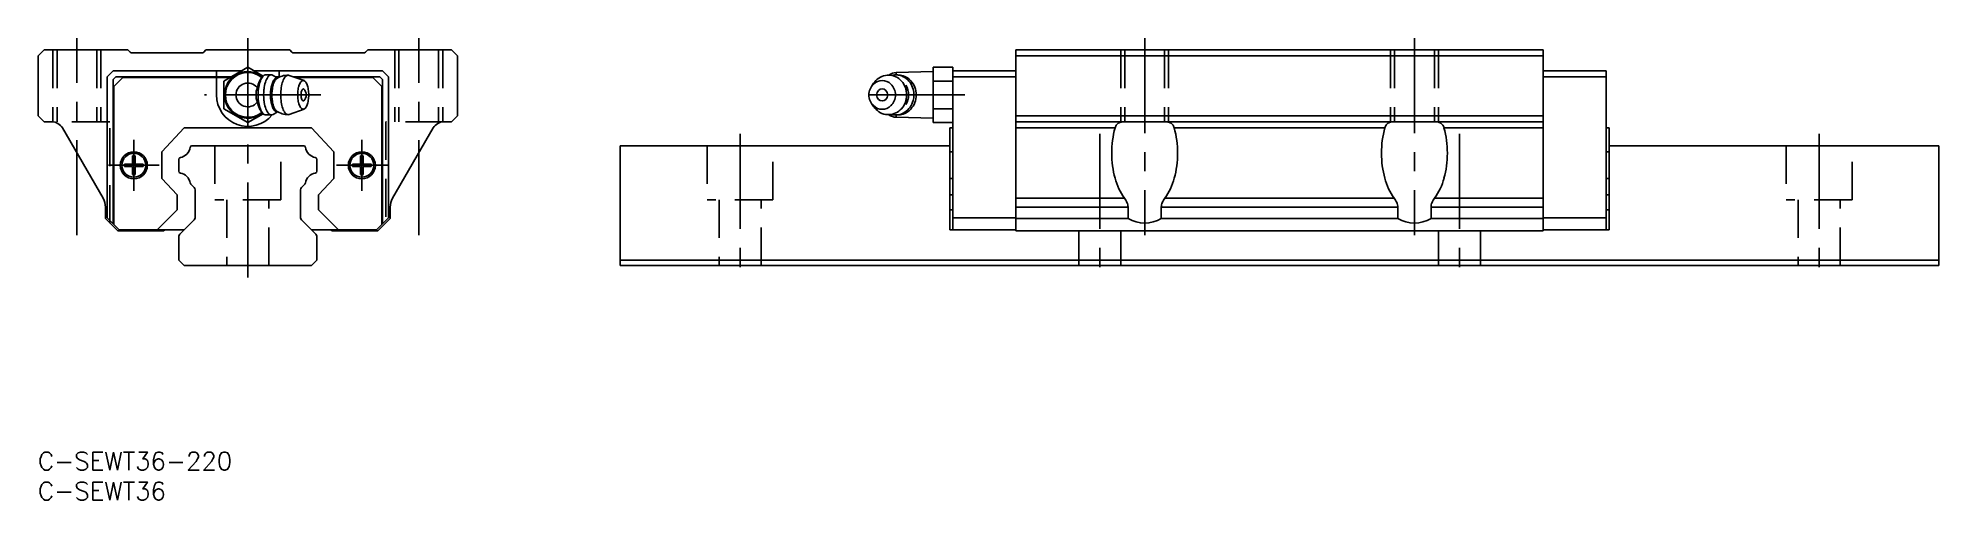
# Model space of a CAD drawing. Extents: x 0 to 317, y -8 to 69.
import ezdxf

# ---------------------------------------------------------------- set-up
doc = ezdxf.new("R2010")
doc.units = 0
doc.header["$LTSCALE"] = 0.5
doc.linetypes.add('CENTER', pattern=[50.8, 31.75, -6.35, 6.35, -6.35])
doc.linetypes.add('DASHED', pattern=[19.05, 12.7, -6.35])
doc.layers.get('0').update_dxf_attribs({"linetype": 'CONTINUOUS'})
doc.layers.add('CENTER', color=1, linetype='CENTER')
doc.styles.get("Standard").update_dxf_attribs({"font": 'txt.shx', "height": 3, "bigfont": 'bigfont.shx'})

# ---------------------------------------------------------------- blocks, each defined once
blk = doc.blocks.new('*U36')
at = {"color": 7, "linetype": 'CONTINUOUS'}
blk.add_text('C-SEWT36-220', height=3, dxfattribs=at).set_placement((0, -3))
blk = doc.blocks.new('*U37')
at = {"color": 7, "linetype": 'CONTINUOUS'}
blk.add_text('C-SEWT36', height=3, dxfattribs=at).set_placement((0, -8))

msp = doc.modelspace()

# ---------------------------------------------------------------- linework, layer by layer
at = {"color": 7, "linetype": 'CONTINUOUS'}
for p, q in [((1, 67.12), (0, 66.12)), ((15, 67.12), (1, 67.12)), ((15.35, 66.77), (15, 67.12)), ((27.29, 66.62), (15.71, 66.62)), ((28, 67.12), (27.65, 66.77)), ((42, 67.12), (28, 67.12)), ((42.35, 66.77), (42, 67.12)), ((54.29, 66.62), (42.71, 66.62)), ((55, 67.12), (54.65, 66.77)), ((69, 67.12), (55, 67.12)), ((70, 66.12), (69, 67.12)), ((163.1, 67.12), (251.1, 67.12)), ((163.1, 36.92), (163.1, 67.12)), ((251.1, 36.92), (251.1, 67.12)), ((0, 66.12), (0, 56.12)), ((12.55, 63.62), (11.55, 62.62)), ((33.93, 63.62), (12.55, 63.62)), ((29.75, 63.62), (29.75, 62.62)), ((35, 64.24), (31, 61.93)), ((37.55, 62.77), (35, 64.24)), ((57.45, 63.62), (36.07, 63.62)), ((40.25, 63.62), (40.25, 62.62)), ((58.45, 62.62), (57.45, 63.62)), ((70, 56.12), (70, 66.12)), ((149.3, 63.52), (143.15, 63.36)), ((152.6, 64.24), (149.3, 64.24)), ((149.3, 55), (149.3, 64.24)), ((152.6, 37.12), (152.6, 64.24)), ((152.6, 63.62), (163.1, 63.62)), ((163.1, 66.12), (251.1, 66.12)), ((261.6, 63.62), (251.1, 63.62)), ((261.6, 37.12), (261.6, 63.62)), ((11.55, 62.62), (11.55, 39.12)), ((12.96, 62.62), (12.55, 62.21)), ((12.55, 62.21), (12.55, 38.12)), ((12.65, 61.02), (14.15, 62.52)), ((12.65, 61.02), (12.65, 38.02)), ((32.2, 62.62), (12.96, 62.62)), ((32.02, 62.52), (14.15, 62.52)), ((29.75, 62.52), (29.75, 59.62)), ((31, 61.93), (31, 57.31)), ((37.29, 62.46), (37.52, 62.73)), ((38.93, 62.97), (38.05, 62.97)), ((39.95, 62.42), (39.22, 62.89)), ((40.32, 62.62), (39.64, 62.62)), ((40.12, 62.52), (39.79, 62.52)), ((39.95, 62.42), (39.85, 62.42)), ((41.92, 62.89), (44.37, 62)), ((57.04, 62.62), (42.66, 62.62)), ((55.85, 62.52), (42.93, 62.52)), ((55.85, 62.52), (57.35, 61.02)), ((57.45, 62.21), (57.04, 62.62)), ((57.35, 38.02), (57.35, 61.02)), ((57.45, 38.12), (57.45, 62.21)), ((58.45, 39.12), (58.45, 62.62)), ((139.39, 61.57), (139.03, 61.04)), ((143.39, 62.97), (143.01, 62.97)), ((143.15, 62.97), (143.15, 63.36)), ((152.6, 61.93), (149.3, 61.93)), ((152.6, 62.62), (163.1, 62.62)), ((261.6, 62.62), (251.1, 62.62)), ((31, 57.31), (35, 55)), ((41.92, 56.36), (44.37, 57.25)), ((139.03, 58.21), (139.39, 57.68)), ((152.6, 57.31), (149.3, 57.31)), ((0, 56.12), (1, 55.12)), ((1, 55.12), (2.33, 55.12)), ((4.06, 54.12), (10.85, 42.36)), ((20.65, 50.11), (24.39, 54.12)), ((24.39, 54.12), (45.61, 54.12)), ((35, 55), (37.55, 56.48)), ((37.29, 56.79), (37.52, 56.51)), ((38.05, 56.27), (38.93, 56.28)), ((39.95, 56.82), (39.22, 56.36)), ((39.85, 56.82), (39.95, 56.82)), ((45.61, 54.12), (49.35, 50.11)), ((59.15, 42.36), (65.94, 54.12)), ((67.67, 55.12), (69, 55.12)), ((69, 55.12), (70, 56.12)), ((143.01, 56.27), (143.4, 56.27)), ((143.15, 55.88), (143.15, 56.27)), ((143.15, 55.88), (149.3, 55.72)), ((152.6, 55), (149.3, 55)), ((152.6, 54.12), (152.1, 54.12)), ((152.1, 54.12), (152.1, 37.12)), ((163.1, 56.12), (251.1, 56.12)), ((163.1, 55.12), (251.1, 55.12)), ((163.1, 54.12), (179.67, 54.12)), ((189.53, 54.12), (224.67, 54.12)), ((234.53, 54.12), (251.1, 54.12)), ((261.6, 54.12), (262.1, 54.12)), ((262.1, 37.12), (262.1, 54.12)), ((25.68, 51.12), (44.32, 51.12)), ((97.1, 51.12), (152.1, 51.12)), ((97.1, 31.12), (97.1, 51.12)), ((262.1, 51.12), (317.1, 51.12)), ((317.1, 31.12), (317.1, 51.12)), ((14.42, 48.07), (15.78, 48.07)), ((15.78, 47.67), (14.42, 47.67)), ((15.78, 48.07), (15.78, 49.44)), ((15.78, 46.31), (15.78, 47.67)), ((16.18, 49.44), (16.18, 48.07)), ((16.18, 48.07), (17.54, 48.07)), ((17.54, 47.67), (16.18, 47.67)), ((16.18, 47.67), (16.18, 46.31)), ((20.65, 45.65), (20.65, 50.11)), ((23.5, 46.88), (23.5, 48.86)), ((46.5, 48.86), (46.5, 46.88)), ((49.35, 50.11), (49.35, 45.65)), ((52.46, 48.07), (53.82, 48.07)), ((53.82, 47.67), (52.46, 47.67)), ((53.82, 48.07), (53.82, 49.44)), ((53.82, 46.31), (53.82, 47.67)), ((54.22, 49.44), (54.22, 48.07)), ((54.22, 48.07), (55.58, 48.07)), ((55.58, 47.67), (54.22, 47.67)), ((54.22, 47.67), (54.22, 46.31)), ((152.6, 50.11), (152.1, 50.11)), ((261.6, 50.11), (262.1, 50.11)), ((23.2, 42.92), (20.65, 45.65)), ((26.05, 44.15), (25.47, 44.74)), ((44.53, 44.74), (43.95, 44.15)), ((49.35, 45.65), (46.8, 42.92)), ((152.6, 45.65), (152.1, 45.65)), ((261.6, 45.65), (262.1, 45.65)), ((23.2, 40.46), (23.2, 42.92)), ((26.2, 39.13), (26.2, 43.8)), ((43.8, 43.8), (43.8, 39.13)), ((46.8, 42.92), (46.8, 40.46)), ((152.6, 42.92), (152.1, 42.92)), ((163.1, 42.36), (181.23, 42.36)), ((187.97, 42.36), (226.23, 42.36)), ((232.97, 42.36), (251.1, 42.36)), ((261.6, 42.92), (262.1, 42.92)), ((11.25, 40.86), (11.25, 38.97)), ((11.25, 38.97), (13.3, 36.92)), ((11.55, 39.12), (13.55, 37.12)), ((19.87, 37.12), (23.2, 40.46)), ((26.05, 38.78), (23.65, 36.37)), ((46.35, 36.37), (43.95, 38.78)), ((46.8, 40.46), (50.13, 37.12)), ((56.45, 37.12), (58.45, 39.12)), ((56.7, 36.92), (58.75, 38.97)), ((58.75, 38.97), (58.75, 40.86)), ((152.6, 40.46), (152.1, 40.46)), ((152.6, 39.12), (163.1, 39.12)), ((163.1, 40.86), (181.83, 40.86)), ((163.1, 38.97), (181.83, 38.97)), ((181.83, 38.97), (181.83, 40.86)), ((187.37, 40.86), (187.37, 38.97)), ((187.37, 40.86), (226.83, 40.86)), ((187.37, 38.97), (226.83, 38.97)), ((226.83, 40.86), (226.83, 38.97)), ((232.37, 38.97), (232.37, 40.86)), ((232.37, 40.86), (251.1, 40.86)), ((232.37, 38.97), (251.1, 38.97)), ((261.6, 39.12), (251.1, 39.12)), ((261.6, 40.46), (262.1, 40.46)), ((13.3, 36.92), (20.94, 36.92)), ((24.4, 37.12), (13.55, 37.12)), ((20.94, 36.92), (21.14, 37.12)), ((23.5, 36.02), (23.5, 32.02)), ((56.45, 37.12), (45.6, 37.12)), ((46.5, 32.02), (46.5, 36.02)), ((48.86, 37.12), (49.06, 36.92)), ((49.06, 36.92), (56.7, 36.92)), ((163.05, 37.12), (152.1, 37.12)), ((163.05, 37.12), (163.05, 37.17)), ((163.05, 37.17), (163.1, 37.17)), ((163.1, 36.92), (251.1, 36.92)), ((251.1, 37.17), (251.15, 37.17)), ((251.15, 37.17), (251.15, 37.12)), ((262.1, 37.12), (251.15, 37.12)), ((23.5, 32.02), (24.4, 31.12)), ((45.6, 31.12), (46.5, 32.02)), ((97.1, 32.02), (317.1, 32.02)), ((24.4, 31.12), (45.6, 31.12)), ((97.1, 31.12), (317.1, 31.12))]:
    msp.add_line(p, q, dxfattribs=at)
at = {"color": 3, "linetype": 'DASHED'}
for p, q in [((2.49, 67.12), (2.49, 55.12)), ((3.17, 67.12), (3.17, 55.12)), ((9.82, 67.12), (9.82, 55.12)), ((10.49, 67.12), (10.49, 55.12)), ((59.5, 67.12), (59.5, 55.12)), ((60.18, 67.12), (60.18, 55.12)), ((66.82, 67.12), (66.82, 55.12)), ((67.5, 67.12), (67.5, 55.12)), ((180.6, 67.12), (180.6, 55.12)), ((181.27, 67.12), (181.27, 55.12)), ((187.92, 67.12), (187.92, 55.12)), ((188.6, 67.12), (188.6, 55.12)), ((225.6, 67.12), (225.6, 55.12)), ((226.27, 67.12), (226.27, 55.12)), ((232.92, 67.12), (232.92, 55.12)), ((233.6, 67.12), (233.6, 55.12)), ((12, 55.12), (2.33, 55.12)), ((12, 38.22), (12, 55.12)), ((58, 55.12), (58, 38.22)), ((67.67, 55.12), (58, 55.12)), ((29.5, 51.12), (29.5, 42.12)), ((40.5, 42.12), (40.5, 51.12)), ((111.6, 51.12), (111.6, 42.12)), ((122.6, 42.12), (122.6, 51.12)), ((291.6, 51.12), (291.6, 42.12)), ((302.6, 42.12), (302.6, 51.12)), ((40.5, 42.12), (29.5, 42.12)), ((31.5, 42.12), (31.5, 31.12)), ((38.5, 31.12), (38.5, 42.12)), ((122.6, 42.12), (111.6, 42.12)), ((113.6, 42.12), (113.6, 31.12)), ((120.6, 31.12), (120.6, 42.12)), ((302.6, 42.12), (291.6, 42.12)), ((293.6, 42.12), (293.6, 31.12)), ((300.6, 31.12), (300.6, 42.12)), ((173.6, 36.92), (173.6, 31.12)), ((180.6, 31.12), (180.6, 36.92)), ((233.6, 36.92), (233.6, 31.12)), ((240.6, 31.12), (240.6, 36.92))]:
    msp.add_line(p, q, dxfattribs=at)
at = {"color": 7, "linetype": 'CONTINUOUS'}
for centre, radius in [((15.98, 47.87), 2.25), ((15.98, 47.87), 1.99), ((54.02, 47.87), 2.25), ((54.02, 47.87), 1.99)]:
    msp.add_circle(centre, radius, dxfattribs=at)
for centre, radius, start, end in [((15.71, 67.12), 0.5, 225, 270), ((27.29, 67.12), 0.5, 270, 315), ((42.71, 67.12), 0.5, 225, 270), ((54.29, 67.12), 0.5, 270, 315), ((35, 59.62), 3.9, 50.9718, 309.0282), ((35, 59.62), 3.74, 51.0329, 308.9671), ((35, 59.62), 1.98, 38.259, 321.741), ((40.49, 59.62), 4.12, 162.6982, 197.3018), ((44.42, 58.51), 8.2, 155.5597, 163.4295), ((45.4, 59.62), 8.68, 175.683, 184.317), ((43.25, 59.84), 6.52, 160.718, 176.1614), ((38.88, 61.1), 2.09, 139.5538, 157.3697), ((39.24, 61.24), 2.27, 139.598, 160.8002), ((38.04, 62.29), 0.68, 89.8146, 141.4349), ((46.22, 59.62), 8.58, 173.5184, 186.4816), ((44.01, 59.91), 6.35, 163.1981, 173.801), ((40.82, 60.91), 3, 146.419, 163.9372), ((39.1, 62.09), 0.918, 109.5055, 148.4502), ((38.93, 62.42), 0.551, 57.5252, 104.1804), ((43.78, 59.9), 4.99, 160.0114, 176.868), ((45.07, 59.73), 6.05, 166.8119, 176.1003), ((40.89, 60.98), 1.9, 139.598, 160.8002), ((42.5, 60.36), 3.41, 153.6234, 167.265), ((39.89, 61.86), 0.569, 93.4944, 141.4349), ((40.57, 61.35), 1.24, 128.03, 154.984), ((41.69, 59.63), 3.29, 89.1369, 124.9824), ((47.58, 59.76), 7.09, 166.5793, 176.0477), ((44.5, 60.53), 3.92, 152.982, 167.0658), ((42.25, 61.71), 1.38, 126.0403, 154.4616), ((41.74, 62.4), 0.519, 70.0924, 125.2235), ((48.41, 59.73), 5.09, 166.0541, 175.9315), ((46.1, 60.33), 2.69, 151.4947, 166.6232), ((44.52, 61.22), 0.885, 121.2698, 153.2617), ((44.88, 59.97), 0.977, 148.743, 164.6112), ((44.32, 60.32), 0.321, 116.9113, 150.4592), ((44.24, 61.65), 0.371, 61.134, 118.866), ((44.24, 60.47), 0.155, 58.6993, 113.8023), ((43.4, 59.62), 1.34, 313.2338, 46.7662), ((43.96, 61.22), 0.885, 26.7383, 58.7302), ((42.38, 60.33), 2.69, 13.3768, 28.5053), ((40.06, 59.73), 5.09, 4.0685, 13.9459), ((141.13, 59.62), 2.53, 134.7224, 225.2776), ((140.82, 59.93), 2.09, 45.5005, 134.4995), ((142.01, 59.81), 3.16, 123.7997, 146.1384), ((140.95, 59.62), 1.06, 134.7224, 225.2776), ((140.82, 59.75), 0.872, 45.5005, 134.4995), ((141.87, 60.02), 2.91, 100.3514, 123.7661), ((141.85, 60.1), 2.82, 76.348, 100.2493), ((140.68, 59.62), 1.06, 314.7224, 45.2776), ((143.2, 61.36), 2, 91.5, 128.7532), ((140.5, 59.62), 2.53, 314.7224, 45.2776), ((143.01, 60.03), 2.94, 80.5353, 103.929), ((141.82, 59.99), 2.94, 52.9859, 76.2524), ((143.39, 60.03), 2.94, 53.8898, 89.8488), ((143, 60.03), 2.95, 57.3307, 80.285), ((141.66, 59.78), 3.2, 30.981, 52.964), ((141.44, 59.65), 3.46, 10.1721, 31.0278), ((142.87, 59.83), 3.19, 35.5149, 57.2955), ((142.24, 59.62), 2.98, 327.435, 32.5652), ((141.34, 59.62), 3.55, 349.7879, 10.29), ((143.21, 59.79), 3.23, 31.5185, 53.9499), ((142.64, 59.67), 3.46, 14.9361, 35.548), ((142.98, 59.65), 3.51, 10.3156, 31.5664), ((142.5, 59.62), 3.61, 344.994, 15.006), ((142.87, 59.62), 3.62, 349.6015, 10.3985), ((35, 59.62), 5.25, 180, 320.5885), ((44.42, 60.74), 8.2, 196.5705, 204.4403), ((43.25, 59.41), 6.52, 183.8386, 199.282), ((38.88, 58.15), 2.09, 202.6303, 220.4462), ((39.24, 58), 2.27, 199.1998, 220.402), ((44.01, 59.34), 6.35, 186.199, 196.8019), ((40.82, 58.34), 3, 196.0628, 213.581), ((46.04, 59.62), 7.26, 175.683, 184.317), ((43.78, 59.35), 4.99, 183.132, 199.9886), ((46.27, 59.62), 7.26, 175.8885, 184.1115), ((45.07, 59.51), 6.05, 183.8997, 193.1881), ((40.89, 58.27), 1.9, 199.1998, 220.402), ((42.5, 58.89), 3.41, 192.735, 206.3766), ((40.57, 57.89), 1.24, 205.016, 231.97), ((49.04, 59.62), 8.56, 175.825, 184.175), ((47.58, 59.49), 7.09, 183.9523, 193.4207), ((44.5, 58.72), 3.92, 192.9342, 207.018), ((49.54, 59.62), 6.22, 175.683, 184.317), ((48.41, 59.52), 5.09, 184.0685, 193.9459), ((46.1, 58.91), 2.69, 193.3768, 208.5053), ((44.52, 58.03), 0.885, 206.7383, 238.7302), ((46.42, 59.62), 2.56, 173.7782, 186.2218), ((45.8, 59.7), 1.94, 164.0092, 174.023), ((45.8, 59.55), 1.94, 185.977, 195.9908), ((44.88, 59.27), 0.977, 195.3888, 211.257), ((44.32, 58.92), 0.321, 209.5408, 243.0887), ((44.24, 57.59), 0.371, 241.134, 298.866), ((44.24, 58.78), 0.155, 246.1977, 301.3007), ((43.96, 58.03), 0.885, 301.2698, 333.2617), ((42.38, 58.91), 2.69, 331.4947, 346.6232), ((40.06, 59.52), 5.09, 346.0541, 355.9315), ((38.94, 59.62), 6.22, 355.683, 4.317), ((140.82, 59.32), 2.09, 225.5005, 314.4995), ((142.01, 59.43), 3.15, 213.8629, 236.2875), ((140.82, 59.5), 0.872, 225.5005, 314.4995), ((141.66, 59.46), 3.2, 307.1224, 329.1003), ((141.44, 59.6), 3.46, 329.0534, 349.9059), ((142.87, 59.42), 3.19, 302.7045, 324.4851), ((143.21, 59.45), 3.23, 306.0501, 328.4815), ((142.64, 59.58), 3.46, 324.452, 345.0638), ((142.98, 59.6), 3.51, 328.4336, 349.6844), ((2.33, 53.12), 2, 30, 90), ((38.04, 56.95), 0.68, 218.5651, 270.1854), ((39.1, 57.16), 0.918, 211.5498, 250.4945), ((38.93, 56.83), 0.551, 255.8196, 302.4748), ((39.89, 57.39), 0.569, 218.5651, 266.5056), ((41.69, 59.62), 3.29, 235.0186, 270.862), ((42.25, 57.53), 1.38, 205.5384, 233.9597), ((41.74, 56.84), 0.519, 234.7765, 289.9076), ((67.67, 53.12), 2, 90, 150), ((141.87, 59.23), 2.91, 236.3214, 259.7399), ((141.85, 59.15), 2.82, 259.8421, 283.7431), ((143.2, 57.88), 2, 231.2468, 268.5), ((143.01, 59.22), 2.94, 256.0709, 279.4649), ((141.82, 59.26), 2.94, 283.8385, 307.1008), ((143.39, 59.21), 2.94, 270.1167, 306.1107), ((143, 59.22), 2.95, 279.715, 302.6693), ((194.61, 49.95), 15.51, 164.4009, 180.2073), ((181.19, 53.74), 1.57, 142.0697, 165.7415), ((180.78, 54.03), 1.06, 107.1962, 141.0162), ((180.95, 53.46), 1.66, 93.202, 107.1327), ((181.01, 52.67), 2.45, 89.9562, 93.5697), ((188.18, 52.67), 2.45, 86.4303, 90.0438), ((188.24, 53.46), 1.66, 72.8673, 86.798), ((188.42, 54.03), 1.06, 38.9838, 72.8038), ((188.01, 53.74), 1.57, 14.2585, 37.9303), ((174.58, 49.95), 15.51, 359.7927, 15.5991), ((239.61, 49.95), 15.51, 164.4009, 180.2073), ((226.19, 53.74), 1.57, 142.0697, 165.7415), ((225.78, 54.03), 1.06, 107.1962, 141.0162), ((225.95, 53.46), 1.66, 93.202, 107.1327), ((226.01, 52.67), 2.45, 89.9562, 93.5697), ((233.18, 52.67), 2.45, 86.4303, 90.0438), ((233.24, 53.46), 1.66, 72.8673, 86.798), ((233.42, 54.03), 1.06, 38.9838, 72.8038), ((233.01, 53.74), 1.57, 14.2585, 37.9303), ((219.58, 49.95), 15.51, 359.7927, 15.5991), ((23.36, 51.17), 2.04, 280.695, 351.6103), ((25.68, 50.82), 0.3, 90, 171.6104), ((44.32, 50.82), 0.3, 8.3896, 90), ((46.63, 51.17), 2.04, 188.3897, 259.305), ((15.98, 47.87), 1.57, 172.7046, 187.2954), ((15.98, 47.87), 1.58, 82.7046, 97.2954), ((15.98, 47.87), 1.58, 352.7046, 7.2954), ((23.8, 48.86), 0.3, 100.695, 180), ((46.2, 48.86), 0.3, 0, 79.305), ((54.02, 47.87), 1.57, 172.7046, 187.2954), ((54.02, 47.87), 1.58, 82.7046, 97.2954), ((54.02, 47.87), 1.58, 352.7046, 7.2954), ((194.79, 49.86), 15.69, 179.881, 195.3747), ((174.4, 49.86), 15.69, 344.6253, 0.119), ((239.79, 49.86), 15.69, 179.881, 195.3747), ((219.4, 49.86), 15.69, 344.6253, 0.119), ((15.98, 47.87), 1.58, 262.7046, 277.2954), ((23.8, 46.88), 0.3, 180, 259.305), ((23.36, 44.58), 2.04, 8.9835, 79.305), ((25.68, 44.95), 0.3, 188.9835, 225), ((44.32, 44.95), 0.3, 315, 351.0165), ((44.32, 44.95), 0.3, 315, 351.0165), ((46.63, 44.58), 2.04, 100.695, 171.0165), ((46.2, 46.88), 0.3, 280.695, 0), ((54.02, 47.87), 1.58, 262.7046, 277.2954), ((189.29, 48.2), 9.95, 194.517, 215.8781), ((179.9, 48.2), 9.95, 324.1219, 345.483), ((234.29, 48.2), 9.95, 194.517, 215.8781), ((224.9, 48.2), 9.95, 324.1219, 345.483), ((8.25, 40.86), 3, 0, 30), ((25.7, 43.8), 0.5, 0, 45), ((44.3, 43.8), 0.5, 135, 180), ((61.75, 40.86), 3, 150, 180), ((178.26, 40.12), 3.72, 24.4991, 37.0901), ((179.88, 40.85), 1.95, 0.4174, 24.6972), ((189.32, 40.85), 1.95, 155.3028, 179.5826), ((190.93, 40.12), 3.72, 142.9099, 155.5009), ((223.26, 40.12), 3.72, 24.4991, 37.0901), ((224.88, 40.85), 1.95, 0.4174, 24.6972), ((234.32, 40.85), 1.95, 155.3028, 179.5826), ((235.93, 40.12), 3.72, 142.9099, 155.5009), ((25.7, 39.13), 0.5, 315, 0), ((44.3, 39.13), 0.5, 180, 225), ((184.6, 43.72), 5.5, 239.7274, 300.2726), ((229.6, 43.72), 5.5, 239.7274, 300.2726), ((24, 36.02), 0.5, 135, 180), ((46, 36.02), 0.5, 0, 45)]:
    msp.add_arc(centre, radius, start, end, dxfattribs=at)
at = {"layer": 'CENTER', "color": 1, "linetype": 'CENTER'}
for p, q in [((6.5, 36.22), (6.5, 69.12)), ((35, 29.12), (35, 69.12)), ((63.5, 36.22), (63.5, 69.12)), ((184.6, 69.12), (184.6, 36.22)), ((229.6, 69.12), (229.6, 36.22)), ((47.16, 59.62), (27.75, 59.62)), ((154.6, 59.62), (136.6, 59.62)), ((15.98, 43.62), (15.98, 52.12)), ((54.02, 43.62), (54.02, 52.12)), ((117.1, 53.12), (117.1, 29.12)), ((177.1, 53.12), (177.1, 29.12)), ((237.1, 53.12), (237.1, 29.12)), ((297.1, 53.12), (297.1, 29.12)), ((20.23, 47.87), (11.73, 47.87)), ((58.27, 47.87), (49.77, 47.87))]:
    msp.add_line(p, q, dxfattribs=at)

# ---------------------------------------------------------------- block references
at = {"color": 7, "linetype": 'CONTINUOUS'}
for name in ['*U36', '*U37']:
    msp.add_blockref(name, (0, 0), dxfattribs=at)

doc.saveas('drawing.dxf')
